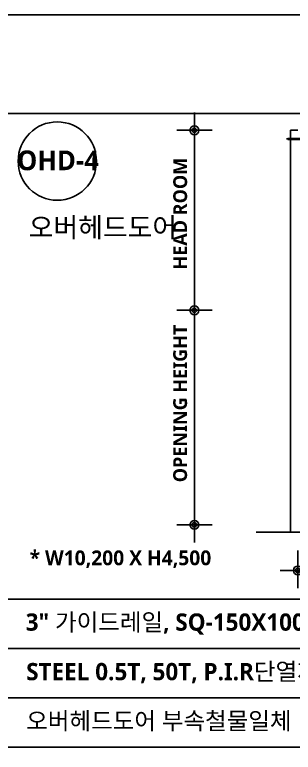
# Model space of a CAD drawing. Header units: millimetres. Extents: x 0 to 190005487, y 0 to 455456909.
# Drawn here: x 112160 to 114988, y 22222 to 29700 of the extents above; entities that cross this region are included whole.
import ezdxf
from ezdxf.enums import TextEntityAlignment as Align

# ---------------------------------------------------------------- set-up
doc = ezdxf.new("R2010")
doc.units = ezdxf.units.MM
doc.header["$LTSCALE"] = 400
doc.header["$MEASUREMENT"] = 0
doc.header["$PDSIZE"] = -10
doc.linetypes.add('ACAD_ISO04W100', pattern=[30, 24, -3, 0, -3])
doc.linetypes.add('CEN', pattern=[35, 30, -2, 1, -2])
doc.layers.get('0').update_dxf_attribs({"linetype": 'CONTINUOUS'})
doc.layers.get('Defpoints').update_dxf_attribs({"color": 153, "linetype": 'CONTINUOUS'})
for name, color, linetype in [('A-ANNO-GRA1', 7, 'CONTINUOUS'), ('A-ANNO-TEXT1', 7, 'CONTINUOUS'), ('A-WIN-IDEN', 11, 'CONTINUOUS'), ('cen', 1, 'ACAD_ISO04W100'), ('CON', 1, 'CONTINUOUS'), ('dim', 7, 'CONTINUOUS'), ('NDIM', 7, 'CONTINUOUS'), ('WALLBR', 3, 'CONTINUOUS')]:
    doc.layers.add(name, color=color, linetype=linetype)
doc.layers.add('Defpoint', color=161, linetype='CONTINUOUS', plot=False)
doc.styles.add('SH_대대리576', font='NanumGothicBold.ttf')
doc.dimstyles.new('NDIM', dxfattribs={"dimscale": 5, "dimtxt": 3.5, "dimasz": 1.5, "dimexe": 2, "dimexo": 5, "dimgap": 1, "dimtad": 1, "dimdec": 0, "dimrnd": 0.25, "dimzin": 0, "dimdsep": 46, "dimlunit": 6, "dimblk": 'Z_DOT', "dimblk2": '_CIDOT', "dimcen": 5, "dimclrd": 256, "dimclre": 256, "dimclrt": 3, "dimadec": 0, "dimazin": 0, "dimtfac": 1, "dimtdec": 0, "dimtix": 1, "dimtmove": 2, "dimatfit": 1, "dimfxl": 1, "dimtolj": 1, "dimtzin": 0, "dimarcsym": 0})

# ---------------------------------------------------------------- blocks, each defined once
blk = doc.blocks.new('Z_DOT')
at = {"layer": 'dim', "color": 0}
for p, q in [((0, -3), (0, 3)), ((-3, 0), (3, 0))]:
    blk.add_line(p, q, dxfattribs=at)
for radius in [0.75, 0.375]:
    blk.add_circle((0, 0), radius, dxfattribs=at)
blk = doc.blocks.new('*D1326')
at = {"layer": 'Defpoints', "color": 0}
for p in [(1320.7, 483.7), (4794.2, 485.6), (1320.7, 80)]:
    blk.add_point(p, dxfattribs=at)
at = {"layer": 'NDIM', "lineweight": -2}
for p, q in [((1320.7, 283.7), (1320.7, 0)), ((4794.2, 285.6), (4794.2, 0)), ((4734.2, 80), (1380.7, 80))]:
    blk.add_line(p, q, dxfattribs=at)
at = {"layer": 'NDIM', "linetype": 'ByBlock', "lineweight": -2, "xscale": 60, "yscale": 60, "zscale": 60, "rotation": 180}
blk.add_blockref('Z_DOT', (1320.7, 80), dxfattribs=at)
at = {"layer": 'NDIM', "linetype": 'ByBlock', "lineweight": -2, "xscale": 60, "yscale": 60, "zscale": 60}
blk.add_blockref('Z_DOT', (4794.2, 80), dxfattribs=at)
at = {"layer": 'NDIM', "color": 3, "insert": (3057.4, 193.8), "char_height": 140, "attachment_point": 5, "style": 'SH_대대리576'}
blk.add_mtext('\\A1;OPENING WIDTH', dxfattribs=at)
blk = doc.blocks.new('_CIDOT')
at = {"color": 0, "linetype": 'ByBlock'}
blk.add_line((2, 0), (-1, 0), dxfattribs=at)
at = {"color": 0, "linetype": 'ByBlock', "const_width": 0.5}
blk.add_lwpolyline([(-0.25, 0, 1), (0.25, 0, 1)], format="xyb", close=True, dxfattribs=at)
blk = doc.blocks.new('*D1328')
at = {"layer": 'Defpoints', "color": 0}
for p in [(509.2, 4542.9), (271.4, 2717.7), (509.2, 2717.7)]:
    blk.add_point(p, dxfattribs=at)
at = {"layer": 'NDIM', "lineweight": -2}
for p, q in [((309.2, 4542.9), (191.4, 4542.9)), ((271.4, 4482.9), (271.4, 2777.7)), ((309.2, 2717.7), (191.4, 2717.7))]:
    blk.add_line(p, q, dxfattribs=at)
at = {"layer": 'NDIM', "linetype": 'ByBlock', "lineweight": -2, "xscale": 60, "yscale": 60, "zscale": 60}
for p, rotation in [((271.4, 4542.9), 90), ((271.4, 2717.7), 270)]:
    blk.add_blockref('Z_DOT', p, dxfattribs=dict(at, rotation=rotation))
at = {"layer": 'NDIM', "color": 3, "insert": (127.8, 3697.2), "char_height": 140, "attachment_point": 5, "rotation": 90, "style": 'SH_대대리576'}
blk.add_mtext('\\A1;HEAD ROOM', dxfattribs=at)
blk = doc.blocks.new('*D1327')
at = {"layer": 'Defpoints', "color": 0}
for p in [(509.2, 2717.7), (271.4, 542.6), (509.2, 542.6)]:
    blk.add_point(p, dxfattribs=at)
at = {"layer": 'NDIM', "lineweight": -2}
for p, q in [((309.2, 2717.7), (191.4, 2717.7)), ((271.4, 2657.7), (271.4, 602.6)), ((309.2, 542.6), (191.4, 542.6))]:
    blk.add_line(p, q, dxfattribs=at)
at = {"layer": 'NDIM', "linetype": 'ByBlock', "lineweight": -2, "xscale": 60, "yscale": 60, "zscale": 60}
for p, rotation in [((271.4, 2717.7), 90), ((271.4, 542.6), 270)]:
    blk.add_blockref('Z_DOT', p, dxfattribs=dict(at, rotation=rotation))
at = {"layer": 'NDIM', "color": 3, "insert": (127.2, 1773), "char_height": 140, "attachment_point": 5, "rotation": 90, "style": 'SH_대대리576'}
blk.add_mtext('\\A1;OPENING HEIGHT', dxfattribs=at)
blk = doc.blocks.new('A$C640965EA')
at = {"color": 3}
for p, q in [((1245.7, 4542.9, 0), (1245.7, 467.8, 0)), ((1320.7, 4542.9, 379.3), (1245.7, 4542.9, 379.3)), ((1220.7, 4460.6, 379.3), (1244.8, 4460.6, 379.3)), ((1220.7, 4460.6, 379.3), (1220.7, 4450.6, 379.3)), ((1220.7, 4450.6, 379.3), (1244.8, 4450.6, 379.3)), ((1244.8, 4460.6, 379.3), (4836.5, 4460.6, 379.3)), ((1244.8, 4450.6, 379.3), (4836.5, 4450.6, 379.3))]:
    blk.add_line(p, q, dxfattribs=at)
at = {"layer": 'cen', "linetype": 'CEN'}
blk.add_line((1205.7, 4455.6, 379.3), (4794.2, 4455.6, 379.3), dxfattribs=at)
at = {"layer": 'CON'}
blk.add_line((898.8, 467.7, 0), (4928, 467.7, 0), dxfattribs=at)
at = {"layer": 'NDIM'}
for base, p1, p2, text, picture, middle in [((271.4, 2717.7, -44.5), (509.2, 4542.9, 4.2), (509.2, 2717.7, 379.3), 'HEAD ROOM', '*D1328', (127.8, 3697.2, -44.5)), ((271.4, 542.6, -44.5), (509.2, 2717.7, 379.3), (509.2, 542.6, -60.6), 'OPENING HEIGHT', '*D1327', (127.2, 1773, -44.5))]:
    dim = blk.add_linear_dim(base=base, p1=p1, p2=p2, angle=90, text=text, dimstyle='NDIM', override={"dimscale": 40, "dimclrd": 256, "dimclre": 256, "dimatfit": 3}, dxfattribs=at)
    dim.commit()
    dim.dimension.update_dxf_attribs({"geometry": picture, "text_midpoint": middle, "dimtype": 160})
dim = blk.add_linear_dim(base=(1320.7, 80, -42), p1=(4794.2, 485.6, -42), p2=(1320.7, 483.7, -42), text='OPENING WIDTH', dimstyle='NDIM', override={"dimscale": 40, "dimclrd": 256, "dimclre": 256, "dimatfit": 3}, dxfattribs=at)
dim.commit()
dim.dimension.update_dxf_attribs({"geometry": '*D1326', "text_midpoint": (3057.4, 193.8, -42)})

msp = doc.modelspace()

# ---------------------------------------------------------------- linework, layer by layer
at = {"layer": 'A-ANNO-GRA1', "color": 8}
for p, q in [((85000, 23775), (120500, 23775)), ((85000, 23275), (120500, 23275)), ((85000, 22775), (120500, 22775)), ((85000, 22275), (120500, 22275))]:
    msp.add_line(p, q, dxfattribs=at)
at = {"layer": 'A-WIN-IDEN', "ltscale": 10}
msp.add_circle((112592.1, 28216.2), 397.4, dxfattribs=at)
at = {"layer": 'Defpoint'}
for points in [[(126000, 0), (126000, 29700), (84000, 29700), (84000, 0)], [(85000, 1000), (85000, 28700), (120500, 28700), (120500, 1000)]]:
    msp.add_lwpolyline(points, close=True, dxfattribs=at)

# ---------------------------------------------------------------- block references
msp.add_blockref('A$C640965EA', (113713, 23985.7))

# ---------------------------------------------------------------- texts
at = {"layer": 'A-ANNO-TEXT1', "style": 'SH_대대리576'}
for s, p in [('3" 가이드레일, SQ-150X100X3.2T 트랙지지용 (아연도각관)', (112271.4, 23454.8)), ('STEEL 0.5T, 50T, P.I.R단열재 (난연3급) 충진, 670X310X3T WINDOW', (112276.3, 22952.4)), ('오버헤드도어 부속철물일체', (112276.3, 22452.4))]:
    msp.add_text(s, height=175, dxfattribs=at).set_placement(p)
at = {"layer": 'A-WIN-IDEN', "color": 2, "style": 'SH_대대리576'}
msp.add_text('OHD-4', height=200, dxfattribs=at).set_placement((112598.2, 28223.5), align=Align.MIDDLE_CENTER)
msp.add_text('오버헤드도어', height=200, dxfattribs=at).set_placement((112302.4, 27443.7))
at = {"layer": 'WALLBR', "style": 'SH_대대리576'}
msp.add_text('* W10,200 X H4,500', height=150, dxfattribs=at).set_placement((112310.8, 24118.5))

doc.saveas('drawing.dxf')
